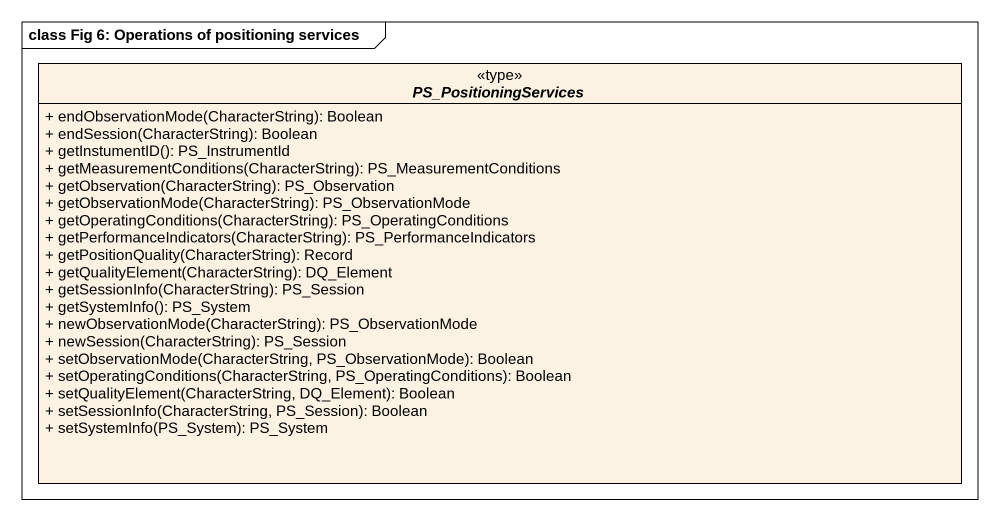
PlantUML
@startuml
mainframe class Fig 6: Operations of positioning services
hide circle
hide empty members
skinparam classAttributeIconSize 0
abstract class PS_PositioningServices <<type>> {
  + endObservationMode(CharacterString): Boolean
  + endSession(CharacterString): Boolean
  + getInstumentID(): PS_InstrumentId
  + getMeasurementConditions(CharacterString): PS_MeasurementConditions
  + getObservation(CharacterString): PS_Observation
  + getObservationMode(CharacterString): PS_ObservationMode
  + getOperatingConditions(CharacterString): PS_OperatingConditions
  + getPerformanceIndicators(CharacterString): PS_PerformanceIndicators
  + getPositionQuality(CharacterString): Record
  + getQualityElement(CharacterString): DQ_Element
  + getSessionInfo(CharacterString): PS_Session
  + getSystemInfo(): PS_System
  + newObservationMode(CharacterString): PS_ObservationMode
  + newSession(CharacterString): PS_Session
  + setObservationMode(CharacterString, PS_ObservationMode): Boolean
  + setOperatingConditions(CharacterString, PS_OperatingConditions): Boolean
  + setQualityElement(CharacterString, DQ_Element): Boolean
  + setSessionInfo(CharacterString, PS_Session): Boolean
  + setSystemInfo(PS_System): PS_System
}
@enduml
